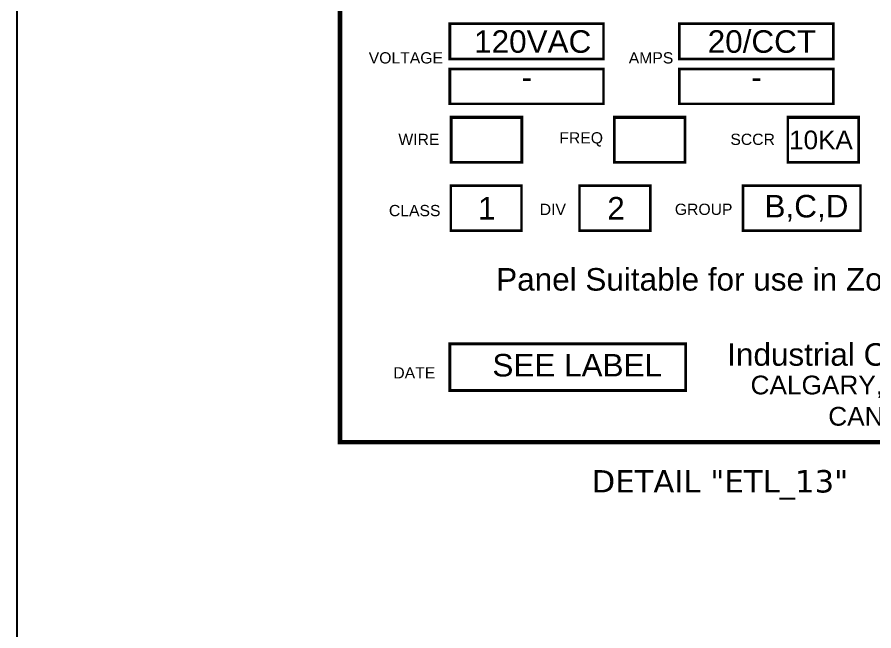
# Model space of a CAD drawing. Extents: x 4695 to 5539, y 0 to 536.
# Drawn here: x 4695 to 4809.9, y 375.9 to 458.3 of the extents above; entities that cross this region are included whole.
import ezdxf

# ---------------------------------------------------------------- set-up
doc = ezdxf.new("R2010")
doc.units = 0
doc.header["$LTSCALE"] = 10
doc.header["$MEASUREMENT"] = 0
doc.layers.add('G02-1-PRDXXXX-E-MRIO-01-P01-01$0$ANNOTATION', color=7, linetype='Continuous')
doc.layers.add('G02-1-PRDXXXX-E-MRIO-01-P01-01$0$TITLE', color=7, linetype='Continuous')
doc.layers.add('G02-1-PRDXXXX-E-MRIO-01-P01-01$0$View', color=251, linetype='Continuous', plot=False)
doc.styles.add('G02-1-PRDXXXX-E-MRIO-01-P01-01$0$PDF ArialMT', font='arial.ttf')
doc.styles.add('G02-1-PRDXXXX-E-MRIO-01-P01-01$0$PDF Verdana', font='verdana.ttf')

# ---------------------------------------------------------------- blocks, each defined once
blk = doc.blocks.new('G02-1-PRDXXXX-E-MRIO-01-P01-01$0$DV-54809-ZX-210-002')
at = {"layer": 'G02-1-PRDXXXX-E-MRIO-01-P01-01$0$ANNOTATION', "lineweight": 0}
for points in [[(43.31, 401.22, 0.593, 0.593, 0), (142.25, 401.22, 0.677, 0.677, 0), (142.25, 500.03, 0.593, 0.593, 0), (43.31, 500.03, 0.593, 0.593, 0)], [(58.04, 452.66, 0.339, 0.339, 0), (78.66, 452.66, 0.339, 0.339, 0), (78.66, 457.4, 0.339, 0.339, 0), (58.04, 457.4, 0.423, 0.423, 0)], [(58.04, 446.64, 0.339, 0.339, 0), (78.66, 446.64, 0.339, 0.339, 0), (78.66, 451.3, 0.339, 0.339, 0), (58.04, 451.3, 0.423, 0.423, 0)], [(58.21, 438.77, 0.339, 0.339, 0), (67.7, 438.77, 0.423, 0.423, 0), (67.7, 444.82, 0.423, 0.423, 0), (58.21, 444.82, 0.423, 0.423, 0)], [(80.1, 438.77, 0.339, 0.339, 0), (89.58, 438.77, 0.339, 0.339, 0), (89.58, 444.82, 0.423, 0.423, 0), (80.1, 444.82, 0.339, 0.339, 0)], [(103.38, 438.77, 0.339, 0.339, 0), (112.87, 438.77, 0.339, 0.339, 0), (112.87, 444.82, 0.423, 0.423, 0), (103.38, 444.82, 0.339, 0.339, 0)], [(58.04, 408.16, 0.423, 0.423, 0), (89.67, 408.16, 0.339, 0.339, 0), (89.67, 414.43, 0.423, 0.423, 0), (58.04, 414.43, 0.423, 0.423, 0)]]:
    blk.add_lwpolyline(points, format="xyseb", close=True, dxfattribs=at)
at = {"layer": 'G02-1-PRDXXXX-E-MRIO-01-P01-01$0$ANNOTATION', "lineweight": 0, "const_width": 0.339}
for points in [[(88.82, 452.66), (109.48, 452.66), (109.48, 457.4), (88.82, 457.4)], [(88.82, 446.64), (109.48, 446.64), (109.48, 451.3), (88.82, 451.3)], [(58.17, 429.62), (67.65, 429.62), (67.65, 435.64), (58.17, 435.64)], [(75.44, 429.62), (84.93, 429.62), (84.93, 435.64), (75.44, 435.64)], [(97.37, 429.62), (113.12, 429.62), (113.12, 435.64), (97.37, 435.64)]]:
    blk.add_lwpolyline(points, close=True, dxfattribs=at)
at = {"layer": 'G02-1-PRDXXXX-E-MRIO-01-P01-01$0$ANNOTATION', "attachment_point": 4}
for s, insert, char_height, style in [('120VAC', (61.3, 454.97), 3.021, 'G02-1-PRDXXXX-E-MRIO-01-P01-01$0$PDF ArialMT'), ('20/CCT', (92.63, 454.97), 3.021, 'G02-1-PRDXXXX-E-MRIO-01-P01-01$0$PDF ArialMT'), ('VOLTAGE', (47.16, 452.79), 1.51, 'G02-1-PRDXXXX-E-MRIO-01-P01-01$0$PDF ArialMT'), ('AMPS', (82.04, 452.79), 1.51, 'G02-1-PRDXXXX-E-MRIO-01-P01-01$0$PDF ArialMT'), ('-', (67.65, 450.23), 3.02, 'G02-1-PRDXXXX-E-MRIO-01-P01-01$0$PDF ArialMT'), ('-', (98.47, 450.23), 3.02, 'G02-1-PRDXXXX-E-MRIO-01-P01-01$0$PDF ArialMT'), ('WIRE', (51.14, 441.86), 1.51, 'G02-1-PRDXXXX-E-MRIO-01-P01-01$0$PDF ArialMT'), ('FREQ', (72.73, 441.86), 1.51, 'G02-1-PRDXXXX-E-MRIO-01-P01-01$0$PDF ArialMT'), ('SCCR', (95.67, 441.86), 1.51, 'G02-1-PRDXXXX-E-MRIO-01-P01-01$0$PDF ArialMT'), ('10KA', (103.55, 441.77), 2.5, 'G02-1-PRDXXXX-E-MRIO-01-P01-01$0$PDF ArialMT'), ('B,C,D', (100.25, 432.62), 3.021, 'G02-1-PRDXXXX-E-MRIO-01-P01-01$0$PDF ArialMT'), ('1', (61.81, 432.62), 3.02, 'G02-1-PRDXXXX-E-MRIO-01-P01-01$0$PDF ArialMT'), ('2', (79.16, 432.62), 3.02, 'G02-1-PRDXXXX-E-MRIO-01-P01-01$0$PDF ArialMT'), ('GROUP', (88.22, 432.47), 1.51, 'G02-1-PRDXXXX-E-MRIO-01-P01-01$0$PDF ArialMT'), ('CLASS', (49.87, 432.3), 1.51, 'G02-1-PRDXXXX-E-MRIO-01-P01-01$0$PDF ArialMT'), ('DIV', (70.1, 432.47), 1.51, 'G02-1-PRDXXXX-E-MRIO-01-P01-01$0$PDF ArialMT'), ('Panel Suitable for use in Zone ', (64.26, 423.06), 3.0207, 'G02-1-PRDXXXX-E-MRIO-01-P01-01$0$PDF ArialMT'), ('Industrial Control Panel', (95.25, 412.98), 3.0207, 'G02-1-PRDXXXX-E-MRIO-01-P01-01$0$PDF ArialMT'), ('SEE LABEL', (63.75, 411.54), 3.021, 'G02-1-PRDXXXX-E-MRIO-01-P01-01$0$PDF ArialMT'), ('DATE', (50.46, 410.54), 1.51, 'G02-1-PRDXXXX-E-MRIO-01-P01-01$0$PDF ArialMT'), ('CALGARY, ALBERTA', (98.38, 408.67), 2.5173, 'G02-1-PRDXXXX-E-MRIO-01-P01-01$0$PDF ArialMT'), ('CANADA', (108.8, 404.69), 2.517, 'G02-1-PRDXXXX-E-MRIO-01-P01-01$0$PDF ArialMT'), ('DETAIL "ETL_13"', (77.05, 395.5), 3.0032, 'G02-1-PRDXXXX-E-MRIO-01-P01-01$0$PDF Verdana')]:
    blk.add_mtext(s, dxfattribs=dict(at, insert=insert, char_height=char_height, style=style))

msp = doc.modelspace()

# ---------------------------------------------------------------- linework, layer by layer
at = {"layer": 'G02-1-PRDXXXX-E-MRIO-01-P01-01$0$TITLE'}
msp.add_lwpolyline([(4695, 536.37), (5538.77, 536.37), (5538.77, 42.04), (4695, 42.04)], close=True, dxfattribs=at)
at = {"layer": 'G02-1-PRDXXXX-E-MRIO-01-P01-01$0$View'}
msp.add_lwpolyline([(4695, 536), (5538, 536), (5538, 43), (4695, 43)], close=True, dxfattribs=at)

# ---------------------------------------------------------------- block references
msp.add_blockref('G02-1-PRDXXXX-E-MRIO-01-P01-01$0$DV-54809-ZX-210-002', (4695, 0))

doc.saveas('drawing.dxf')
